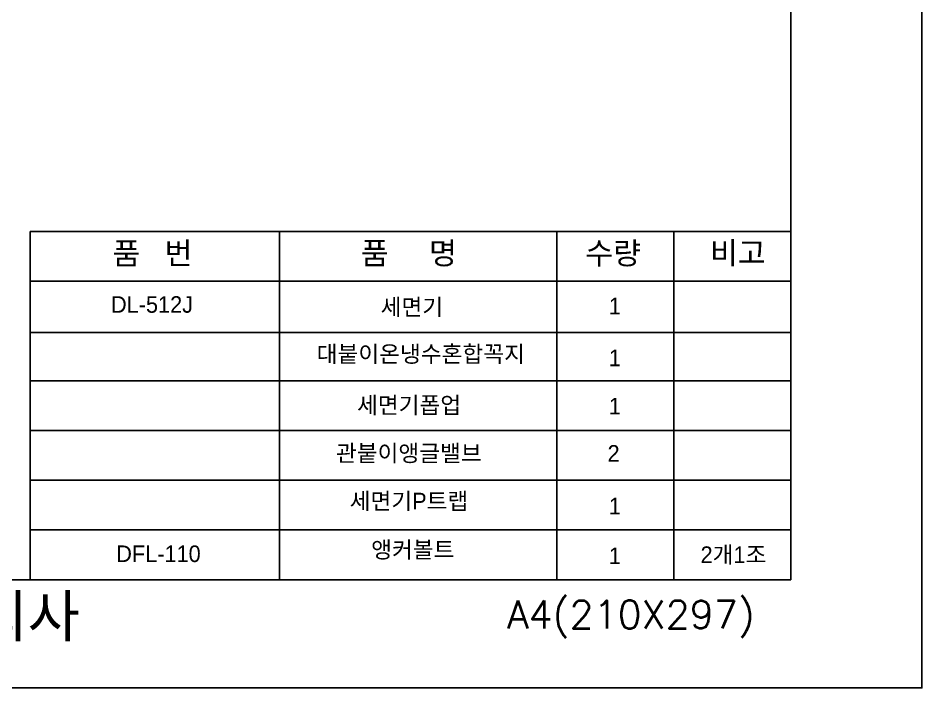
# Model space of a CAD drawing. Extents: x 63700 to 66125, y 58107 to 61538.
# Drawn here: x 65036 to 66125, y 58107 to 58915 of the extents above; entities that cross this region are included whole.
import ezdxf

# ---------------------------------------------------------------- set-up
doc = ezdxf.new("R2010")
doc.units = 0
doc.header["$MEASUREMENT"] = 0
doc.layers.add('Dim', color=4, linetype='CONTINUOUS')
doc.layers.add('YA', color=7, linetype='CONTINUOUS')
doc.styles.get("Standard").update_dxf_attribs({"font": 'txt.shx', "bigfont": 'ghs.shx'})
doc.styles.add('스타일1', font='txt.shx', dxfattribs={"bigfont": 'ghs.shx'})

msp = doc.modelspace()

# ---------------------------------------------------------------- linework, layer by layer
at = {"layer": 'Dim', "color": 0}
for p, q in [((65050.78749109477, 58657.88632249136), (65967.2946910948, 58657.88632249135)), ((65351.03261803345, 58657.88632249136), (65351.03261803345, 58237.88632249136)), ((65685.19755061304, 58657.88632249136), (65685.19755061304, 58237.88632249136)), ((65826.24615758505, 58657.88632249136), (65826.24615758505, 58237.88632249136)), ((65050.78749109477, 58597.88637582296), (65967.2946910948, 58597.88637582295)), ((65050.78749109479, 58536.07543886646), (65967.2946910948, 58536.07543886646)), ((65050.78756455703, 58477.88632249136), (65967.29476455705, 58477.88632249136)), ((65050.78756455703, 58417.88632249136), (65967.29476455705, 58417.88632249135)), ((65050.78756455703, 58357.88632249136), (65967.29476455705, 58357.88632249136))]:
    msp.add_line(p, q, dxfattribs=at)
at = {"layer": 'YA', "color": 7}
for p, q in [((65967.29476455705, 61417.88632249136), (65967.29476455705, 58237.88632249136)), ((65050.78756455703, 58237.88632249136), (65050.78756455703, 58657.88632249136)), ((65050.78756455703, 58297.88632249136), (65967.29476455705, 58297.88632249136)), ((63891.29476455705, 58237.88632249136), (65967.29476455705, 58237.88632249136))]:
    msp.add_line(p, q, dxfattribs=at)
at = {"layer": 'YA', "color": 0}
msp.add_lwpolyline([(63699.92851771296, 58107.40762323456), (66125.42851771295, 58107.40762323456), (66125.42851771295, 61537.75762323456), (63699.92851771296, 61537.75762323456)], close=True, dxfattribs=at)

# ---------------------------------------------------------------- texts
at = {"layer": 'Dim', "color": 0, "attachment_point": 1, "style": '스타일1'}
for s, insert, char_height in [('{\\fGulim|b0|i0|c129|p50;품   번}', (65149.8279536539, 58644.88632047159), 26.7463), ('{\\fGulim|b0|i0|c129|p50;품     명}', (65449.14220439625, 58645.08102476718), 26.7463), ('{\\fGulim|b0|i0|c129|p50;수량}', (65719.70065920577, 58645.04017673614), 26.7463), ('{\\fGulim|b0|i0|c129|p50;비고}', (65870.05265228396, 58645.3440217387), 26.7463), ('{\\fGulim|b0|i0|c129|p50;1\\P}', (65748.01558979224, 58577.93299559378), 20), ('{\\fGulim|b0|i0|c129|p50;1\\P}', (65748.01558979224, 58515.36899681611), 20), ('{\\fGulim|b0|i0|c129|p50;1\\P}', (65748.01558979224, 58457.17988044101), 20), ('{\\fGulim|b0|i0|c129|p50;2\\P}', (65746.54022933342, 58400.22121196778), 20), ('{\\fGulim|b0|i0|c129|p50;1\\P}', (65748.01558979224, 58336.71568437236), 20), ('{\\fGulim|b0|i0|c129|p50;1\\P}', (65748.01558979224, 58276.71568437236), 20)]:
    msp.add_mtext(s, dxfattribs=dict(at, insert=insert, char_height=char_height))
for s, insert, char_height, width in [('{\\fGulim|b0|i0|c129|p50;DL-512J}', (65148.02270642221, 58579.79919878046), 20, 146.9999884754943), ('{\\fGulim|b0|i0|c129|p50;세면기}', (65472.99181103068, 58576.63619188029), 20, 146.9999884754943), ('{\\fGulim|b0|i0|c129|p50;대붙이온냉수혼합꼭지}', (65395.96923353746, 58520.12606686152), 20, 290), ('{\\fGulim|b0|i0|c129|p50;세면기폽업}', (65444.53458915387, 58458.44541061561), 20, 314.9999884754943), ('{\\fGulim|b0|i0|c129|p50;관붙이앵글밸브}', (65419.15810371385, 58400.44541061561), 20, 211.9999884754943), ('{\\fGulim|b0|i0|c129|p50;세면기P트랩}', (65435.71541852965, 58342.71881834914), 20, 211.9999884754943), ('{\\fGulim|b0|i0|c129|p50;앵커볼트}', (65461.60969510252, 58284.15972836628), 20, 211.9999884754943), ('{\\fGulim|b0|i0|c129|p50;DFL-110}', (65154.34999316817, 58279.21484839544), 20, 147.0000067674264), ('{\\fGulim|b0|i0|c129|p50;2개1조}', (65858.62162264124, 58278.08552528592), 20, 211.9999884754943), ('{\\fGulim|b0|i0|c129|p50;       대림통상주식회사\\P}', (64481.24614606054, 58219.07538553487), 50, 1090)]:
    msp.add_mtext(s, dxfattribs=dict(at, insert=insert, char_height=char_height, width=width))
at = {"layer": 'YA', "color": 7}
msp.add_text('A4(210X297)', height=33.818717967533, dxfattribs=at).set_placement((65625.26381286845, 58179.06092078849))

doc.saveas('drawing.dxf')
